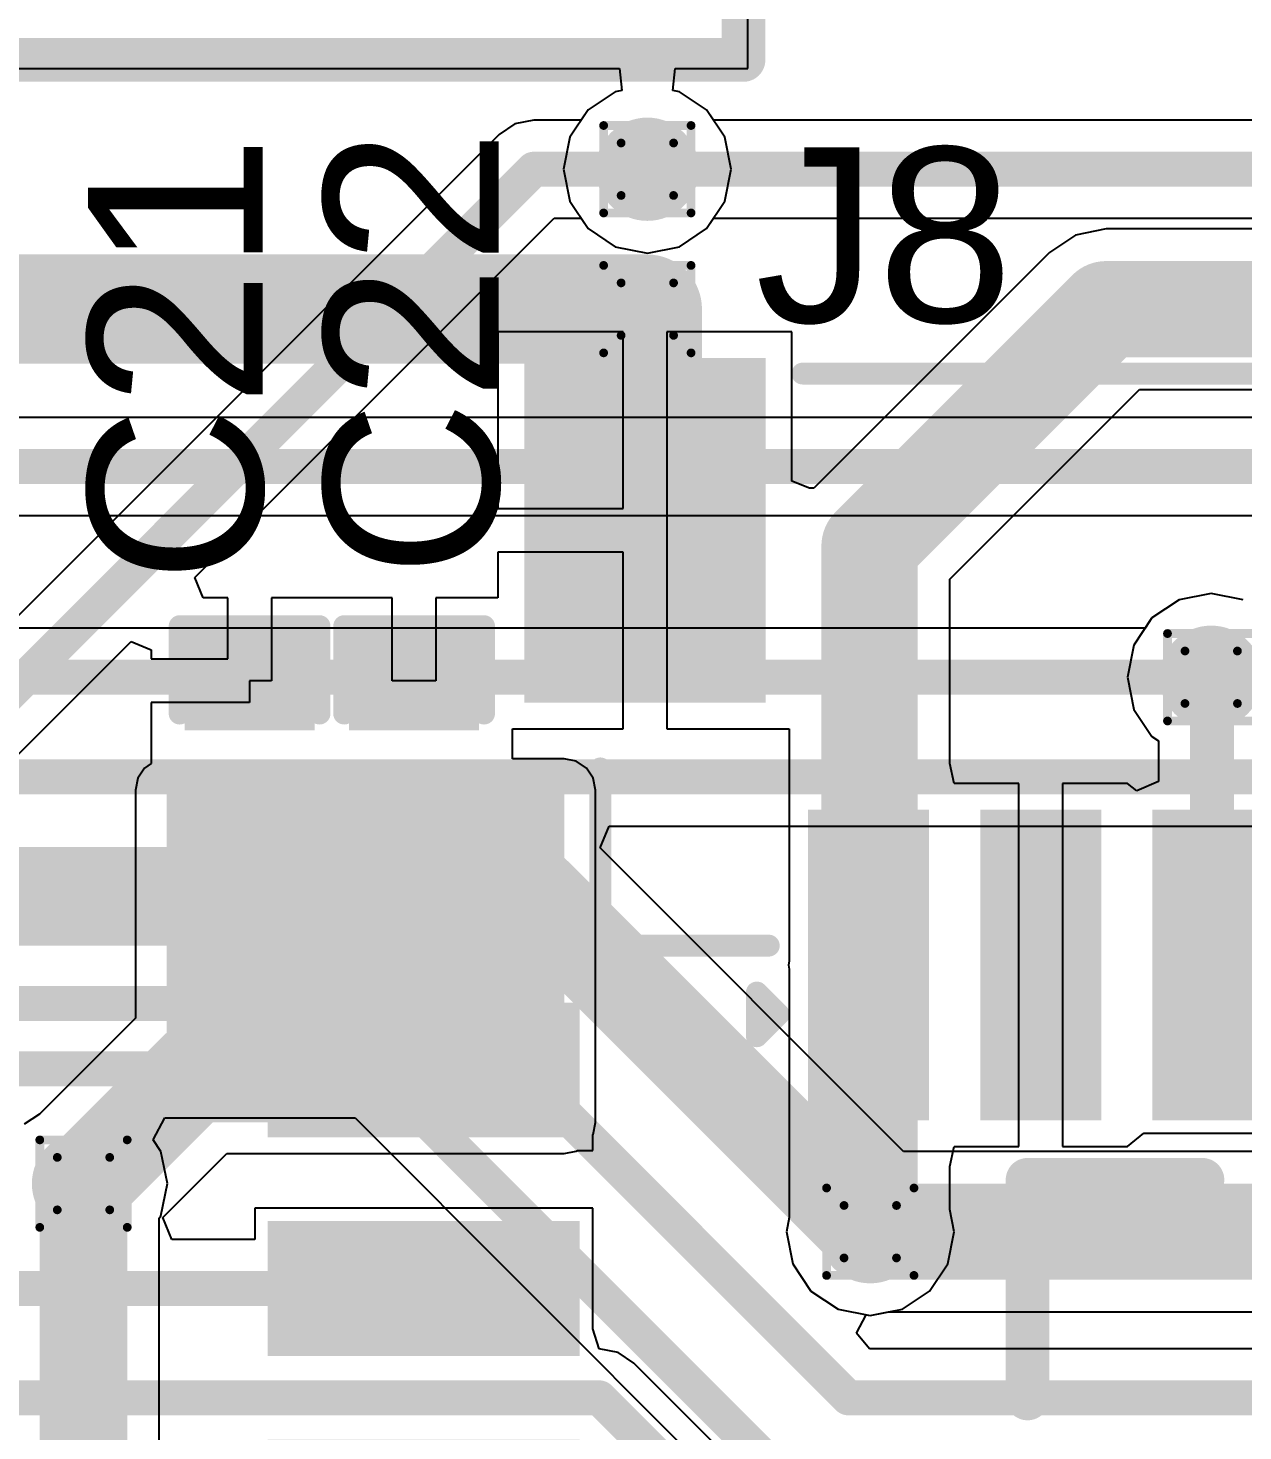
# Model space of a CAD drawing. Header units: inches. Extents: x -8 to 208, y -3 to 109.
# Drawn here: x 27.64 to 34.7, y 48.93 to 57.08 of the extents above; entities that cross this region are included whole.
import ezdxf

# ---------------------------------------------------------------- set-up
doc = ezdxf.new("R2010")
doc.units = ezdxf.units.IN
for name, color, linetype in [('BottomLayer', 5, 'Continuous'), ('DrillDrawing', 1, 'Continuous'), ('TopLayer', 1, 'Continuous'), ('TopOverlay', 2, 'Continuous'), ('TopPaste', 8, 'Continuous'), ('TopSolder', 216, 'Continuous'), ('ViaHoleLayer', 16, 'Continuous')]:
    doc.layers.add(name, color=color, linetype=linetype)
doc.styles.add('Arial', font='', dxfattribs={"height": 0.2})
doc.styles.get('Arial').set_extended_font_data('Arial')

# ---------------------------------------------------------------- blocks, each defined once
blk = doc.blocks.new('SOIC_8__208______21')
at = {"layer": 'TopLayer'}
for points in [[(-4.41, 2.195), (-2.8, 2.195), (-2.8, 1.615), (-4.41, 1.615)], [(2.8, 2.195), (4.41, 2.195), (4.41, 1.615), (2.8, 1.615)], [(-4.41, 0.925), (-2.8, 0.925), (-2.8, 0.345), (-4.41, 0.345)], [(2.8, 0.925), (4.41, 0.925), (4.41, 0.345), (2.8, 0.345)], [(-4.41, -0.345), (-2.8, -0.345), (-2.8, -0.925), (-4.41, -0.925)], [(2.8, -0.345), (4.41, -0.345), (4.41, -0.925), (2.8, -0.925)], [(-4.41, -1.615), (-2.8, -1.615), (-2.8, -2.195), (-4.41, -2.195)], [(2.8, -1.615), (4.41, -1.615), (4.41, -2.195), (2.8, -2.195)]]:
    blk.add_hatch(color=1, dxfattribs=at).paths.add_polyline_path(points)
at = {"layer": 'TopOverlay'}
blk.add_hatch(color=2, dxfattribs=at).paths.add_polyline_path([(-2.6924, 1.6246), (-2.3368, 1.6246), (-2.3368, 2.2088), (-2.6924, 2.2088)])
at = {"layer": 'TopPaste'}
for points in [[(-4.41, 2.195), (-2.8, 2.195), (-2.8, 1.615), (-4.41, 1.615)], [(2.8, 2.195), (4.41, 2.195), (4.41, 1.615), (2.8, 1.615)], [(-4.41, 0.925), (-2.8, 0.925), (-2.8, 0.345), (-4.41, 0.345)], [(2.8, 0.925), (4.41, 0.925), (4.41, 0.345), (2.8, 0.345)], [(-4.41, -0.345), (-2.8, -0.345), (-2.8, -0.925), (-4.41, -0.925)], [(2.8, -0.345), (4.41, -0.345), (4.41, -0.925), (2.8, -0.925)], [(-4.41, -1.615), (-2.8, -1.615), (-2.8, -2.195), (-4.41, -2.195)], [(2.8, -1.615), (4.41, -1.615), (4.41, -2.195), (2.8, -2.195)]]:
    blk.add_hatch(color=8, dxfattribs=at).paths.add_polyline_path(points)
at = {"layer": 'TopSolder'}
for points in [[(-4.5116, 2.2966), (-2.6984, 2.2966), (-2.6984, 1.5134), (-4.5116, 1.5134)], [(2.6984, 2.2966), (4.5116, 2.2966), (4.5116, 1.5134), (2.6984, 1.5134)], [(-4.5116, 1.0266), (-2.6984, 1.0266), (-2.6984, 0.2434), (-4.5116, 0.2434)], [(2.6984, 1.0266), (4.5116, 1.0266), (4.5116, 0.2434), (2.6984, 0.2434)], [(-4.5116, -0.2434), (-2.6984, -0.2434), (-2.6984, -1.0266), (-4.5116, -1.0266)], [(2.6984, -0.2434), (4.5116, -0.2434), (4.5116, -1.0266), (2.6984, -1.0266)], [(-4.5116, -1.5134), (-2.6984, -1.5134), (-2.6984, -2.2966), (-4.5116, -2.2966)], [(2.6984, -1.5134), (4.5116, -1.5134), (4.5116, -2.2966), (2.6984, -2.2966)]]:
    blk.add_hatch(color=216, dxfattribs=at).paths.add_polyline_path(points)
at = {"layer": 'TopOverlay'}
for points in [[(-2.69, 2.69, 0.127, 0.127, 0), (2.69, 2.69, 0.127, 0.127, 0)], [(-4.699, 2.0574, 0.127, 0.127, 0), (-4.572, 1.9304, 0.127, 0.127, 0)], [(-4.699, 1.8034, 0.127, 0.127, 0), (-4.699, 2.0574, 0.127, 0.127, 0)], [(-4.699, 1.8034, 0.127, 0.127, 0), (-4.572, 1.9304, 0.127, 0.127, 0)], [(-2.69, -2.69, 0.127, 0.127, 0), (2.69, -2.69, 0.127, 0.127, 0)]]:
    blk.add_lwpolyline(points, format="xyseb", dxfattribs=at)
for points in [[(-2.7217, 2.69, 0.0635, 0.0635, 1), (-2.6582, 2.69, 0.0635, 0.0635, 1)], [(2.6582, 2.69, 0.0635, 0.0635, 1), (2.7217, 2.69, 0.0635, 0.0635, 1)], [(-4.7307, 2.0574, 0.0635, 0.0635, 1), (-4.6672, 2.0574, 0.0635, 0.0635, 1)], [(-4.7307, 2.0574, 0.0635, 0.0635, 1), (-4.6672, 2.0574, 0.0635, 0.0635, 1)], [(-4.6037, 1.9304, 0.0635, 0.0635, 1), (-4.5402, 1.9304, 0.0635, 0.0635, 1)], [(-4.6037, 1.9304, 0.0635, 0.0635, 1), (-4.5402, 1.9304, 0.0635, 0.0635, 1)], [(-4.7307, 1.8034, 0.0635, 0.0635, 1), (-4.6672, 1.8034, 0.0635, 0.0635, 1)], [(-4.7307, 1.8034, 0.0635, 0.0635, 1), (-4.6672, 1.8034, 0.0635, 0.0635, 1)], [(-2.7217, -2.69, 0.0635, 0.0635, 1), (-2.6582, -2.69, 0.0635, 0.0635, 1)], [(2.6582, -2.69, 0.0635, 0.0635, 1), (2.7217, -2.69, 0.0635, 0.0635, 1)]]:
    blk.add_lwpolyline(points, format="xyseb", close=True, dxfattribs=at)
blk = doc.blocks.new('V________T______87')
at = {"layer": 'TopLayer'}
for points in [[(-4.4, 2.1625), (-3.2, 2.1625), (-3.2, 0.3625), (-4.4, 0.3625)], [(3.2, 2.1625), (4.4, 2.1625), (4.4, 0.3625), (3.2, 0.3625)], [(-2.75, -0.4625), (-2.25, -0.4625), (-2.25, -2.0625), (-2.75, -2.0625)], [(-1.75, -0.4625), (-1.25, -0.4625), (-1.25, -2.0625), (-1.75, -2.0625)], [(-0.75, -0.4625), (-0.25, -0.4625), (-0.25, -2.0625), (-0.75, -2.0625)], [(0.25, -0.4625), (0.75, -0.4625), (0.75, -2.0625), (0.25, -2.0625)], [(1.25, -0.4625), (1.75, -0.4625), (1.75, -2.0625), (1.25, -2.0625)], [(2.25, -0.4625), (2.75, -0.4625), (2.75, -2.0625), (2.25, -2.0625)]]:
    blk.add_hatch(color=1, dxfattribs=at).paths.add_polyline_path(points)
at = {"layer": 'TopPaste'}
for points in [[(-4.4, 2.1625), (-3.2, 2.1625), (-3.2, 0.3625), (-4.4, 0.3625)], [(3.2, 2.1625), (4.4, 2.1625), (4.4, 0.3625), (3.2, 0.3625)], [(-2.75, -0.4625), (-2.25, -0.4625), (-2.25, -2.0625), (-2.75, -2.0625)], [(-1.75, -0.4625), (-1.25, -0.4625), (-1.25, -2.0625), (-1.75, -2.0625)], [(-0.75, -0.4625), (-0.25, -0.4625), (-0.25, -2.0625), (-0.75, -2.0625)], [(0.25, -0.4625), (0.75, -0.4625), (0.75, -2.0625), (0.25, -2.0625)], [(1.25, -0.4625), (1.75, -0.4625), (1.75, -2.0625), (1.25, -2.0625)], [(2.25, -0.4625), (2.75, -0.4625), (2.75, -2.0625), (2.25, -2.0625)]]:
    blk.add_hatch(color=8, dxfattribs=at).paths.add_polyline_path(points)
at = {"layer": 'TopSolder'}
for points in [[(-4.5016, 2.2641), (-3.0984, 2.2641), (-3.0984, 0.2609), (-4.5016, 0.2609)], [(3.0984, 2.2641), (4.5016, 2.2641), (4.5016, 0.2609), (3.0984, 0.2609)], [(-2.8516, -0.3609), (-2.1484, -0.3609), (-2.1484, -2.1641), (-2.8516, -2.1641)], [(-1.8516, -0.3609), (-1.1484, -0.3609), (-1.1484, -2.1641), (-1.8516, -2.1641)], [(-0.8516, -0.3609), (-0.1484, -0.3609), (-0.1484, -2.1641), (-0.8516, -2.1641)], [(0.1484, -0.3609), (0.8516, -0.3609), (0.8516, -2.1641), (0.1484, -2.1641)], [(1.1484, -0.3609), (1.8516, -0.3609), (1.8516, -2.1641), (1.1484, -2.1641)], [(2.1484, -0.3609), (2.8516, -0.3609), (2.8516, -2.1641), (2.1484, -2.1641)]]:
    blk.add_hatch(color=216, dxfattribs=at).paths.add_polyline_path(points)
at = {"layer": 'TopOverlay'}
for points in [[(-2.8844, 2.1732, 0.127, 0.127, 0), (2.9322, 2.1732, 0.127, 0.127, 0)], [(-4.0592, -1.15, 0.127, 0.127, 0), (-4.0592, -0.1204, 0.127, 0.127, 0)], [(4.0592, -1.15, 0.127, 0.127, 0), (4.0592, -0.1204, 0.127, 0.127, 0)], [(-4.0592, -1.15, 0.127, 0.127, 0), (-3.0804, -1.15, 0.127, 0.127, 0)], [(3.0804, -1.15, 0.127, 0.127, 0), (4.0592, -1.15, 0.127, 0.127, 0)], [(-3.1496, -1.4224, 0.127, 0.127, 0), (-3.0226, -1.5494, 0.127, 0.127, 0)], [(-3.1496, -1.6764, 0.127, 0.127, 0), (-3.1496, -1.4224, 0.127, 0.127, 0)], [(-3.1496, -1.6764, 0.127, 0.127, 0), (-3.0226, -1.5494, 0.127, 0.127, 0)]]:
    blk.add_lwpolyline(points, format="xyseb", dxfattribs=at)
for points in [[(-2.9161, 2.1732, 0.0635, 0.0635, 1), (-2.8526, 2.1732, 0.0635, 0.0635, 1)], [(2.9005, 2.1732, 0.0635, 0.0635, 1), (2.964, 2.1732, 0.0635, 0.0635, 1)], [(-4.0909, -0.1204, 0.0635, 0.0635, 1), (-4.0274, -0.1204, 0.0635, 0.0635, 1)], [(4.0275, -0.1204, 0.0635, 0.0635, 1), (4.091, -0.1204, 0.0635, 0.0635, 1)], [(-4.0909, -1.15, 0.0635, 0.0635, 1), (-4.0274, -1.15, 0.0635, 0.0635, 1)], [(-4.0909, -1.15, 0.0635, 0.0635, 1), (-4.0274, -1.15, 0.0635, 0.0635, 1)], [(-3.1122, -1.15, 0.0635, 0.0635, 1), (-3.0487, -1.15, 0.0635, 0.0635, 1)], [(3.0487, -1.15, 0.0635, 0.0635, 1), (3.1122, -1.15, 0.0635, 0.0635, 1)], [(4.0275, -1.15, 0.0635, 0.0635, 1), (4.091, -1.15, 0.0635, 0.0635, 1)], [(4.0275, -1.15, 0.0635, 0.0635, 1), (4.091, -1.15, 0.0635, 0.0635, 1)], [(-3.1814, -1.4224, 0.0635, 0.0635, 1), (-3.1178, -1.4224, 0.0635, 0.0635, 1)], [(-3.1814, -1.4224, 0.0635, 0.0635, 1), (-3.1178, -1.4224, 0.0635, 0.0635, 1)], [(-3.0543, -1.5494, 0.0635, 0.0635, 1), (-2.9909, -1.5494, 0.0635, 0.0635, 1)], [(-3.0543, -1.5494, 0.0635, 0.0635, 1), (-2.9909, -1.5494, 0.0635, 0.0635, 1)], [(-3.1814, -1.6764, 0.0635, 0.0635, 1), (-3.1178, -1.6764, 0.0635, 0.0635, 1)], [(-3.1814, -1.6764, 0.0635, 0.0635, 1), (-3.1178, -1.6764, 0.0635, 0.0635, 1)]]:
    blk.add_lwpolyline(points, format="xyseb", close=True, dxfattribs=at)
blk = doc.blocks.new('C___0402_136')
at = {"layer": 'TopLayer'}
for points in [[(-0.6985, -0.3175), (-0.6985, 0.3175), (-0.2413, 0.3175), (-0.2413, -0.3175)], [(0.2413, -0.3175), (0.2413, 0.3175), (0.6985, 0.3175), (0.6985, -0.3175)]]:
    blk.add_hatch(color=1, dxfattribs=at).paths.add_polyline_path(points)
at = {"layer": 'TopPaste'}
for points in [[(-0.6985, -0.3175), (-0.6985, 0.3175), (-0.2413, 0.3175), (-0.2413, -0.3175)], [(0.2413, -0.3175), (0.2413, 0.3175), (0.6985, 0.3175), (0.6985, -0.3175)]]:
    blk.add_hatch(color=8, dxfattribs=at).paths.add_polyline_path(points)
at = {"layer": 'TopSolder'}
for points in [[(-0.7585, -0.3775), (-0.7585, 0.3775), (-0.1813, 0.3775), (-0.1813, -0.3775)], [(0.1813, -0.3775), (0.1813, 0.3775), (0.7585, 0.3775), (0.7585, -0.3775)]]:
    blk.add_hatch(color=216, dxfattribs=at).paths.add_polyline_path(points)
at = {"layer": 'TopOverlay'}
for points in [[(-0.7874, -0.4064, 0.127, 0.127, 0), (-0.7874, 0.4064, 0.127, 0.127, 0)], [(-0.2794, 0.4064, 0.127, 0.127, 0), (-0.7874, 0.4064, 0.127, 0.127, 0)], [(0.7874, 0.4064, 0.127, 0.127, 0), (0.2794, 0.4064, 0.127, 0.127, 0)], [(0.7874, -0.4064, 0.127, 0.127, 0), (0.7874, 0.4064, 0.127, 0.127, 0)], [(-0.2794, -0.4064, 0.127, 0.127, 0), (-0.7874, -0.4064, 0.127, 0.127, 0)], [(0.7874, -0.4064, 0.127, 0.127, 0), (0.2794, -0.4064, 0.127, 0.127, 0)]]:
    blk.add_lwpolyline(points, format="xyseb", dxfattribs=at)
for points in [[(-0.8191, 0.4064, 0.0635, 0.0635, 1), (-0.7556, 0.4064, 0.0635, 0.0635, 1)], [(-0.8191, 0.4064, 0.0635, 0.0635, 1), (-0.7556, 0.4064, 0.0635, 0.0635, 1)], [(-0.3111, 0.4064, 0.0635, 0.0635, 1), (-0.2477, 0.4064, 0.0635, 0.0635, 1)], [(0.2477, 0.4064, 0.0635, 0.0635, 1), (0.3111, 0.4064, 0.0635, 0.0635, 1)], [(0.7556, 0.4064, 0.0635, 0.0635, 1), (0.8191, 0.4064, 0.0635, 0.0635, 1)], [(0.7556, 0.4064, 0.0635, 0.0635, 1), (0.8191, 0.4064, 0.0635, 0.0635, 1)], [(-0.8191, -0.4064, 0.0635, 0.0635, 1), (-0.7556, -0.4064, 0.0635, 0.0635, 1)], [(-0.8191, -0.4064, 0.0635, 0.0635, 1), (-0.7556, -0.4064, 0.0635, 0.0635, 1)], [(-0.3111, -0.4064, 0.0635, 0.0635, 1), (-0.2477, -0.4064, 0.0635, 0.0635, 1)], [(0.2477, -0.4064, 0.0635, 0.0635, 1), (0.3111, -0.4064, 0.0635, 0.0635, 1)], [(0.7556, -0.4064, 0.0635, 0.0635, 1), (0.8191, -0.4064, 0.0635, 0.0635, 1)], [(0.7556, -0.4064, 0.0635, 0.0635, 1), (0.8191, -0.4064, 0.0635, 0.0635, 1)]]:
    blk.add_lwpolyline(points, format="xyseb", close=True, dxfattribs=at)
blk = doc.blocks.new('C___0402_137')
at = {"layer": 'TopLayer'}
for points in [[(-0.6985, -0.3175), (-0.6985, 0.3175), (-0.2413, 0.3175), (-0.2413, -0.3175)], [(0.2413, -0.3175), (0.2413, 0.3175), (0.6985, 0.3175), (0.6985, -0.3175)]]:
    blk.add_hatch(color=1, dxfattribs=at).paths.add_polyline_path(points)
at = {"layer": 'TopPaste'}
for points in [[(-0.6985, -0.3175), (-0.6985, 0.3175), (-0.2413, 0.3175), (-0.2413, -0.3175)], [(0.2413, -0.3175), (0.2413, 0.3175), (0.6985, 0.3175), (0.6985, -0.3175)]]:
    blk.add_hatch(color=8, dxfattribs=at).paths.add_polyline_path(points)
at = {"layer": 'TopSolder'}
for points in [[(-0.7585, -0.3775), (-0.7585, 0.3775), (-0.1813, 0.3775), (-0.1813, -0.3775)], [(0.1813, -0.3775), (0.1813, 0.3775), (0.7585, 0.3775), (0.7585, -0.3775)]]:
    blk.add_hatch(color=216, dxfattribs=at).paths.add_polyline_path(points)
at = {"layer": 'TopOverlay'}
for points in [[(-0.2794, 0.4064, 0.127, 0.127, 0), (-0.7874, 0.4064, 0.127, 0.127, 0)], [(-0.7874, -0.4064, 0.127, 0.127, 0), (-0.7874, 0.4064, 0.127, 0.127, 0)], [(0.7874, 0.4064, 0.127, 0.127, 0), (0.2794, 0.4064, 0.127, 0.127, 0)], [(0.7874, -0.4064, 0.127, 0.127, 0), (0.7874, 0.4064, 0.127, 0.127, 0)], [(-0.2794, -0.4064, 0.127, 0.127, 0), (-0.7874, -0.4064, 0.127, 0.127, 0)], [(0.7874, -0.4064, 0.127, 0.127, 0), (0.2794, -0.4064, 0.127, 0.127, 0)]]:
    blk.add_lwpolyline(points, format="xyseb", dxfattribs=at)
for points in [[(-0.8191, 0.4064, 0.0635, 0.0635, 1), (-0.7556, 0.4064, 0.0635, 0.0635, 1)], [(-0.8191, 0.4064, 0.0635, 0.0635, 1), (-0.7556, 0.4064, 0.0635, 0.0635, 1)], [(-0.3111, 0.4064, 0.0635, 0.0635, 1), (-0.2477, 0.4064, 0.0635, 0.0635, 1)], [(0.2477, 0.4064, 0.0635, 0.0635, 1), (0.3111, 0.4064, 0.0635, 0.0635, 1)], [(0.7556, 0.4064, 0.0635, 0.0635, 1), (0.8191, 0.4064, 0.0635, 0.0635, 1)], [(0.7556, 0.4064, 0.0635, 0.0635, 1), (0.8191, 0.4064, 0.0635, 0.0635, 1)], [(-0.8191, -0.4064, 0.0635, 0.0635, 1), (-0.7556, -0.4064, 0.0635, 0.0635, 1)], [(-0.8191, -0.4064, 0.0635, 0.0635, 1), (-0.7556, -0.4064, 0.0635, 0.0635, 1)], [(-0.3111, -0.4064, 0.0635, 0.0635, 1), (-0.2477, -0.4064, 0.0635, 0.0635, 1)], [(0.2477, -0.4064, 0.0635, 0.0635, 1), (0.3111, -0.4064, 0.0635, 0.0635, 1)], [(0.7556, -0.4064, 0.0635, 0.0635, 1), (0.8191, -0.4064, 0.0635, 0.0635, 1)], [(0.7556, -0.4064, 0.0635, 0.0635, 1), (0.8191, -0.4064, 0.0635, 0.0635, 1)]]:
    blk.add_lwpolyline(points, format="xyseb", close=True, dxfattribs=at)

msp = doc.modelspace()

# ---------------------------------------------------------------- hatches: boundary and pattern name
at = {"layer": 'BottomLayer'}
h = msp.add_hatch(color=5, dxfattribs=at)
edge = h.paths.add_edge_path()
edge.add_arc((31.242, 56.261), 0.3, 0, 360)
h = msp.add_hatch(color=5, dxfattribs=at)
edge = h.paths.add_edge_path()
edge.add_arc((31.242, 55.4482), 0.3, 0, 360)
h = msp.add_hatch(color=5, dxfattribs=at)
edge = h.paths.add_edge_path()
edge.add_arc((34.5186, 53.3098), 0.3, 0, 360)
h = msp.add_hatch(color=5, dxfattribs=at)
edge = h.paths.add_edge_path()
edge.add_arc((27.9654, 50.3682), 0.3, 0, 360)
h = msp.add_hatch(color=5, dxfattribs=at)
edge = h.paths.add_edge_path()
edge.add_arc((32.5374, 50.0888), 0.3, 0, 360)
at = {"layer": 'TopLayer'}
h = msp.add_hatch(color=1, dxfattribs=at)
edge = h.paths.add_edge_path()
edge.add_arc((31.242, 56.261), 0.3, 0, 360)
h = msp.add_hatch(color=1, dxfattribs=at)
edge = h.paths.add_edge_path()
edge.add_arc((31.242, 55.4482), 0.3, 0, 360)
h = msp.add_hatch(color=1, dxfattribs=at)
edge = h.paths.add_edge_path()
edge.add_arc((34.5186, 53.3098), 0.3, 0, 360)
msp.add_hatch(color=1, dxfattribs=at).paths.add_polyline_path([(28.448, 50.7238), (30.7594, 50.7238), (30.7594, 52.6542), (28.448, 52.6542)])
h = msp.add_hatch(color=1, dxfattribs=at)
edge = h.paths.add_edge_path()
edge.add_arc((27.9654, 50.3682), 0.3, 0, 360)
h = msp.add_hatch(color=1, dxfattribs=at)
edge = h.paths.add_edge_path()
edge.add_arc((32.5374, 50.0888), 0.3, 0, 360)
at = {"layer": 'ViaHoleLayer'}
h = msp.add_hatch(color=16, dxfattribs=at)
edge = h.paths.add_edge_path()
edge.add_arc((31.242, 56.261), 0.15, 0, 360)
h = msp.add_hatch(color=16, dxfattribs=at)
edge = h.paths.add_edge_path()
edge.add_arc((31.242, 55.4482), 0.15, 0, 360)
h = msp.add_hatch(color=16, dxfattribs=at)
edge = h.paths.add_edge_path()
edge.add_arc((34.5186, 53.3098), 0.15, 0, 360)
h = msp.add_hatch(color=16, dxfattribs=at)
edge = h.paths.add_edge_path()
edge.add_arc((27.9654, 50.3682), 0.15, 0, 360)
h = msp.add_hatch(color=16, dxfattribs=at)
edge = h.paths.add_edge_path()
edge.add_arc((32.5374, 50.0888), 0.15, 0, 360)

# ---------------------------------------------------------------- linework, layer by layer
at = {"layer": 'BottomLayer'}
for p, q in [((31.8262, 56.8456), (31.8262, 61.3156)), ((1.1434, 56.8456), (31.0808, 56.8456)), ((31.0808, 56.8456), (31.0933, 56.7186)), ((31.3907, 56.7186), (31.4032, 56.8456)), ((31.4032, 56.8456), (31.8262, 56.8456)), ((31.0556, 56.7111), (30.8975, 56.6055)), ((31.0933, 56.7186), (31.0556, 56.7111)), ((31.4284, 56.7111), (31.3907, 56.7186)), ((31.5865, 56.6055), (31.4284, 56.7111)), ((30.8975, 56.6055), (30.7919, 56.4474)), ((31.6263, 56.5459), (31.5865, 56.6055)), ((44.5073, 56.5459), (31.6263, 56.5459)), ((30.7919, 56.4474), (30.7548, 56.261)), ((30.7548, 56.261), (30.7919, 56.0746)), ((30.7919, 56.0746), (30.8975, 55.9165)), ((30.8975, 55.9165), (31.0556, 55.8109)), ((31.4284, 55.8109), (31.5865, 55.9165)), ((31.5865, 55.9165), (31.6263, 55.9761)), ((31.6263, 55.9761), (35.2361, 55.9761)), ((31.0556, 55.8109), (31.242, 55.7738)), ((31.242, 55.7738), (31.4284, 55.8109)), ((36.0934, 54.8187), (10.795, 54.8187)), ((10.913, 54.2489), (35.9754, 54.2489)), ((34.5186, 53.797), (34.3322, 53.7599)), ((34.705, 53.7599), (34.5186, 53.797)), ((34.3322, 53.7599), (34.1741, 53.6543)), ((34.1741, 53.6543), (34.1343, 53.5947)), ((34.1343, 53.5947), (13.7112, 53.5947)), ((30.9669, 52.3185), (31.0195, 52.4455)), ((31.0195, 52.4455), (35.1503, 52.4455)), ((32.7305, 50.555), (30.9669, 52.3185)), ((28.3701, 50.6225), (28.438, 50.7495)), ((28.438, 50.7495), (29.5434, 50.7495)), ((29.5434, 50.7495), (32.209, 48.084)), ((28.4155, 50.5546), (28.3701, 50.6225)), ((28.4526, 50.3682), (28.4155, 50.5546)), ((40.0558, 50.555), (32.7305, 50.555)), ((28.4155, 50.1818), (28.4526, 50.3682)), ((28.4057, 50.1671), (28.4155, 50.1818)), ((28.4057, 48.514), (28.4057, 50.1671)), ((32.4583, 49.5002), (32.5134, 49.6064)), ((32.5134, 49.6064), (32.5374, 49.6016)), ((32.5374, 49.6016), (32.643, 49.6226)), ((32.643, 49.6226), (39.8627, 49.6226)), ((32.532, 49.4085), (32.4583, 49.5002)), ((39.3151, 49.4085), (32.532, 49.4085))]:
    msp.add_line(p, q, dxfattribs=at)
for points in [[(31.2166, 56.2864, 0.2032, 0.2032, 0), (31.242, 56.261, 0.2032, 0.2032, 0)], [(31.242, 56.261, 0.2032, 0.2032, 0), (47.9552, 56.261, 0.2032, 0.2032, 0)], [(18.796, 55.4482, 0.635, 0.635, 0), (31.242, 55.4482, 0.635, 0.635, 0)], [(10.795, 54.5338, 0.2032, 0.2032, 0), (36.0934, 54.5338, 0.2032, 0.2032, 0)], [(13.7112, 53.3098, 0.2032, 0.2032, 0), (34.5186, 53.3098, 0.2032, 0.2032, 0)], [(14.2762, 52.7304, 0.2032, 0.2032, 0), (35.5346, 52.7304, 0.2032, 0.2032, 0)], [(19.9898, 52.0446, 0.5588, 0.5588, 0), (30.5816, 52.0446, 0.5588, 0.5588, 0)], [(30.5816, 52.0446, 0.5588, 0.5588, 0), (32.5374, 50.0888, 0.5588, 0.5588, 0)], [(22.0784, 51.4154, 0.2032, 0.2032, 0), (30.1186, 51.4154, 0.2032, 0.2032, 0)], [(30.1186, 51.4154, 0.2032, 0.2032, 0), (32.4104, 49.1236, 0.2032, 0.2032, 0)], [(27.1838, 51.0344, 0.2032, 0.2032, 0), (29.6614, 51.0344, 0.2032, 0.2032, 0)], [(29.6614, 51.0344, 0.2032, 0.2032, 0), (32.4104, 48.2854, 0.2032, 0.2032, 0)], [(27.9654, 48.514, 0.508, 0.508, 0), (27.9654, 50.3682, 0.508, 0.508, 0)], [(32.5374, 50.0888, 0.5588, 0.5588, 0), (40.0558, 50.0888, 0.5588, 0.5588, 0)], [(32.4104, 49.1236, 0.2032, 0.2032, 0), (39.3152, 49.1236, 0.2032, 0.2032, 0)]]:
    msp.add_lwpolyline(points, format="xyseb", dxfattribs=at)
for points in [[(31.1658, 56.2864, 0.1016, 0.1016, 1), (31.2674, 56.2864, 0.1016, 0.1016, 1)], [(31.1912, 56.261, 0.1016, 0.1016, 1), (31.2928, 56.261, 0.1016, 0.1016, 1)], [(31.1912, 56.261, 0.1016, 0.1016, 1), (31.2928, 56.261, 0.1016, 0.1016, 1)], [(31.0832, 55.4482, 0.3175, 0.3175, 1), (31.4007, 55.4482, 0.3175, 0.3175, 1)], [(34.4678, 53.3098, 0.1016, 0.1016, 1), (34.5694, 53.3098, 0.1016, 0.1016, 1)], [(30.4419, 52.0446, 0.2794, 0.2794, 1), (30.7213, 52.0446, 0.2794, 0.2794, 1)], [(30.4419, 52.0446, 0.2794, 0.2794, 1), (30.7213, 52.0446, 0.2794, 0.2794, 1)], [(30.0678, 51.4154, 0.1016, 0.1016, 1), (30.1694, 51.4154, 0.1016, 0.1016, 1)], [(30.0678, 51.4154, 0.1016, 0.1016, 1), (30.1694, 51.4154, 0.1016, 0.1016, 1)], [(29.6106, 51.0344, 0.1016, 0.1016, 1), (29.7122, 51.0344, 0.1016, 0.1016, 1)], [(29.6106, 51.0344, 0.1016, 0.1016, 1), (29.7122, 51.0344, 0.1016, 0.1016, 1)], [(27.8384, 50.3682, 0.254, 0.254, 1), (28.0924, 50.3682, 0.254, 0.254, 1)], [(32.3977, 50.0888, 0.2794, 0.2794, 1), (32.6771, 50.0888, 0.2794, 0.2794, 1)], [(32.3977, 50.0888, 0.2794, 0.2794, 1), (32.6771, 50.0888, 0.2794, 0.2794, 1)], [(32.3596, 49.1236, 0.1016, 0.1016, 1), (32.4612, 49.1236, 0.1016, 0.1016, 1)], [(32.3596, 49.1236, 0.1016, 0.1016, 1), (32.4612, 49.1236, 0.1016, 0.1016, 1)]]:
    msp.add_lwpolyline(points, format="xyseb", close=True, dxfattribs=at)
at = {"layer": 'DrillDrawing'}
for points in [[(30.988, 56.515, 0.0508, 0.0508, 0), (31.496, 56.515, 0.0508, 0.0508, 0)], [(30.988, 56.007, 0.0508, 0.0508, 0), (30.988, 56.515, 0.0508, 0.0508, 0)], [(31.496, 56.007, 0.0508, 0.0508, 0), (31.496, 56.515, 0.0508, 0.0508, 0)], [(31.0896, 56.4134, 0.0508, 0.0508, 0), (31.3944, 56.4134, 0.0508, 0.0508, 0)], [(31.0896, 56.1086, 0.0508, 0.0508, 0), (31.0896, 56.4134, 0.0508, 0.0508, 0)], [(31.3944, 56.1086, 0.0508, 0.0508, 0), (31.3944, 56.4134, 0.0508, 0.0508, 0)], [(31.0896, 56.1086, 0.0508, 0.0508, 0), (31.3944, 56.1086, 0.0508, 0.0508, 0)], [(30.988, 56.007, 0.0508, 0.0508, 0), (31.496, 56.007, 0.0508, 0.0508, 0)], [(30.988, 55.7022, 0.0508, 0.0508, 0), (31.496, 55.7022, 0.0508, 0.0508, 0)], [(30.988, 55.1942, 0.0508, 0.0508, 0), (30.988, 55.7022, 0.0508, 0.0508, 0)], [(31.496, 55.1942, 0.0508, 0.0508, 0), (31.496, 55.7022, 0.0508, 0.0508, 0)], [(31.0896, 55.6006, 0.0508, 0.0508, 0), (31.3944, 55.6006, 0.0508, 0.0508, 0)], [(31.0896, 55.2958, 0.0508, 0.0508, 0), (31.0896, 55.6006, 0.0508, 0.0508, 0)], [(31.3944, 55.2958, 0.0508, 0.0508, 0), (31.3944, 55.6006, 0.0508, 0.0508, 0)], [(31.0896, 55.2958, 0.0508, 0.0508, 0), (31.3944, 55.2958, 0.0508, 0.0508, 0)], [(30.988, 55.1942, 0.0508, 0.0508, 0), (31.496, 55.1942, 0.0508, 0.0508, 0)], [(34.2646, 53.5638, 0.0508, 0.0508, 0), (34.7726, 53.5638, 0.0508, 0.0508, 0)], [(34.2646, 53.0558, 0.0508, 0.0508, 0), (34.2646, 53.5638, 0.0508, 0.0508, 0)], [(34.3662, 53.4622, 0.0508, 0.0508, 0), (34.671, 53.4622, 0.0508, 0.0508, 0)], [(34.3662, 53.1574, 0.0508, 0.0508, 0), (34.3662, 53.4622, 0.0508, 0.0508, 0)], [(34.671, 53.1574, 0.0508, 0.0508, 0), (34.671, 53.4622, 0.0508, 0.0508, 0)], [(34.3662, 53.1574, 0.0508, 0.0508, 0), (34.671, 53.1574, 0.0508, 0.0508, 0)], [(34.2646, 53.0558, 0.0508, 0.0508, 0), (34.7726, 53.0558, 0.0508, 0.0508, 0)], [(27.7114, 50.6222, 0.0508, 0.0508, 0), (28.2194, 50.6222, 0.0508, 0.0508, 0)], [(27.7114, 50.1142, 0.0508, 0.0508, 0), (27.7114, 50.6222, 0.0508, 0.0508, 0)], [(28.2194, 50.1142, 0.0508, 0.0508, 0), (28.2194, 50.6222, 0.0508, 0.0508, 0)], [(27.813, 50.5206, 0.0508, 0.0508, 0), (28.1178, 50.5206, 0.0508, 0.0508, 0)], [(27.813, 50.2158, 0.0508, 0.0508, 0), (27.813, 50.5206, 0.0508, 0.0508, 0)], [(28.1178, 50.2158, 0.0508, 0.0508, 0), (28.1178, 50.5206, 0.0508, 0.0508, 0)], [(32.2834, 50.3428, 0.0508, 0.0508, 0), (32.7914, 50.3428, 0.0508, 0.0508, 0)], [(32.2834, 49.8348, 0.0508, 0.0508, 0), (32.2834, 50.3428, 0.0508, 0.0508, 0)], [(32.7914, 49.8348, 0.0508, 0.0508, 0), (32.7914, 50.3428, 0.0508, 0.0508, 0)], [(27.813, 50.2158, 0.0508, 0.0508, 0), (28.1178, 50.2158, 0.0508, 0.0508, 0)], [(32.385, 50.2412, 0.0508, 0.0508, 0), (32.6898, 50.2412, 0.0508, 0.0508, 0)], [(32.385, 49.9364, 0.0508, 0.0508, 0), (32.385, 50.2412, 0.0508, 0.0508, 0)], [(32.6898, 49.9364, 0.0508, 0.0508, 0), (32.6898, 50.2412, 0.0508, 0.0508, 0)], [(27.7114, 50.1142, 0.0508, 0.0508, 0), (28.2194, 50.1142, 0.0508, 0.0508, 0)], [(32.385, 49.9364, 0.0508, 0.0508, 0), (32.6898, 49.9364, 0.0508, 0.0508, 0)], [(32.2834, 49.8348, 0.0508, 0.0508, 0), (32.7914, 49.8348, 0.0508, 0.0508, 0)]]:
    msp.add_lwpolyline(points, format="xyseb", dxfattribs=at)
for points in [[(30.9753, 56.515, 0.0254, 0.0254, 1), (31.0007, 56.515, 0.0254, 0.0254, 1)], [(30.9753, 56.515, 0.0254, 0.0254, 1), (31.0007, 56.515, 0.0254, 0.0254, 1)], [(31.4833, 56.515, 0.0254, 0.0254, 1), (31.5087, 56.515, 0.0254, 0.0254, 1)], [(31.4833, 56.515, 0.0254, 0.0254, 1), (31.5087, 56.515, 0.0254, 0.0254, 1)], [(31.0769, 56.4134, 0.0254, 0.0254, 1), (31.1023, 56.4134, 0.0254, 0.0254, 1)], [(31.0769, 56.4134, 0.0254, 0.0254, 1), (31.1023, 56.4134, 0.0254, 0.0254, 1)], [(31.3817, 56.4134, 0.0254, 0.0254, 1), (31.4071, 56.4134, 0.0254, 0.0254, 1)], [(31.3817, 56.4134, 0.0254, 0.0254, 1), (31.4071, 56.4134, 0.0254, 0.0254, 1)], [(31.0769, 56.1086, 0.0254, 0.0254, 1), (31.1023, 56.1086, 0.0254, 0.0254, 1)], [(31.0769, 56.1086, 0.0254, 0.0254, 1), (31.1023, 56.1086, 0.0254, 0.0254, 1)], [(31.3817, 56.1086, 0.0254, 0.0254, 1), (31.4071, 56.1086, 0.0254, 0.0254, 1)], [(31.3817, 56.1086, 0.0254, 0.0254, 1), (31.4071, 56.1086, 0.0254, 0.0254, 1)], [(30.9753, 56.007, 0.0254, 0.0254, 1), (31.0007, 56.007, 0.0254, 0.0254, 1)], [(30.9753, 56.007, 0.0254, 0.0254, 1), (31.0007, 56.007, 0.0254, 0.0254, 1)], [(31.4833, 56.007, 0.0254, 0.0254, 1), (31.5087, 56.007, 0.0254, 0.0254, 1)], [(31.4833, 56.007, 0.0254, 0.0254, 1), (31.5087, 56.007, 0.0254, 0.0254, 1)], [(30.9753, 55.7022, 0.0254, 0.0254, 1), (31.0007, 55.7022, 0.0254, 0.0254, 1)], [(30.9753, 55.7022, 0.0254, 0.0254, 1), (31.0007, 55.7022, 0.0254, 0.0254, 1)], [(31.4833, 55.7022, 0.0254, 0.0254, 1), (31.5087, 55.7022, 0.0254, 0.0254, 1)], [(31.4833, 55.7022, 0.0254, 0.0254, 1), (31.5087, 55.7022, 0.0254, 0.0254, 1)], [(31.0769, 55.6006, 0.0254, 0.0254, 1), (31.1023, 55.6006, 0.0254, 0.0254, 1)], [(31.0769, 55.6006, 0.0254, 0.0254, 1), (31.1023, 55.6006, 0.0254, 0.0254, 1)], [(31.3817, 55.6006, 0.0254, 0.0254, 1), (31.4071, 55.6006, 0.0254, 0.0254, 1)], [(31.3817, 55.6006, 0.0254, 0.0254, 1), (31.4071, 55.6006, 0.0254, 0.0254, 1)], [(31.0769, 55.2958, 0.0254, 0.0254, 1), (31.1023, 55.2958, 0.0254, 0.0254, 1)], [(31.0769, 55.2958, 0.0254, 0.0254, 1), (31.1023, 55.2958, 0.0254, 0.0254, 1)], [(31.3817, 55.2958, 0.0254, 0.0254, 1), (31.4071, 55.2958, 0.0254, 0.0254, 1)], [(31.3817, 55.2958, 0.0254, 0.0254, 1), (31.4071, 55.2958, 0.0254, 0.0254, 1)], [(30.9753, 55.1942, 0.0254, 0.0254, 1), (31.0007, 55.1942, 0.0254, 0.0254, 1)], [(30.9753, 55.1942, 0.0254, 0.0254, 1), (31.0007, 55.1942, 0.0254, 0.0254, 1)], [(31.4833, 55.1942, 0.0254, 0.0254, 1), (31.5087, 55.1942, 0.0254, 0.0254, 1)], [(31.4833, 55.1942, 0.0254, 0.0254, 1), (31.5087, 55.1942, 0.0254, 0.0254, 1)], [(34.2519, 53.5638, 0.0254, 0.0254, 1), (34.2773, 53.5638, 0.0254, 0.0254, 1)], [(34.2519, 53.5638, 0.0254, 0.0254, 1), (34.2773, 53.5638, 0.0254, 0.0254, 1)], [(34.3535, 53.4622, 0.0254, 0.0254, 1), (34.3789, 53.4622, 0.0254, 0.0254, 1)], [(34.3535, 53.4622, 0.0254, 0.0254, 1), (34.3789, 53.4622, 0.0254, 0.0254, 1)], [(34.6583, 53.4622, 0.0254, 0.0254, 1), (34.6837, 53.4622, 0.0254, 0.0254, 1)], [(34.6583, 53.4622, 0.0254, 0.0254, 1), (34.6837, 53.4622, 0.0254, 0.0254, 1)], [(34.3535, 53.1574, 0.0254, 0.0254, 1), (34.3789, 53.1574, 0.0254, 0.0254, 1)], [(34.3535, 53.1574, 0.0254, 0.0254, 1), (34.3789, 53.1574, 0.0254, 0.0254, 1)], [(34.6583, 53.1574, 0.0254, 0.0254, 1), (34.6837, 53.1574, 0.0254, 0.0254, 1)], [(34.6583, 53.1574, 0.0254, 0.0254, 1), (34.6837, 53.1574, 0.0254, 0.0254, 1)], [(34.2519, 53.0558, 0.0254, 0.0254, 1), (34.2773, 53.0558, 0.0254, 0.0254, 1)], [(34.2519, 53.0558, 0.0254, 0.0254, 1), (34.2773, 53.0558, 0.0254, 0.0254, 1)], [(27.6987, 50.6222, 0.0254, 0.0254, 1), (27.7241, 50.6222, 0.0254, 0.0254, 1)], [(27.6987, 50.6222, 0.0254, 0.0254, 1), (27.7241, 50.6222, 0.0254, 0.0254, 1)], [(28.2067, 50.6222, 0.0254, 0.0254, 1), (28.2321, 50.6222, 0.0254, 0.0254, 1)], [(28.2067, 50.6222, 0.0254, 0.0254, 1), (28.2321, 50.6222, 0.0254, 0.0254, 1)], [(27.8003, 50.5206, 0.0254, 0.0254, 1), (27.8257, 50.5206, 0.0254, 0.0254, 1)], [(27.8003, 50.5206, 0.0254, 0.0254, 1), (27.8257, 50.5206, 0.0254, 0.0254, 1)], [(28.1051, 50.5206, 0.0254, 0.0254, 1), (28.1305, 50.5206, 0.0254, 0.0254, 1)], [(28.1051, 50.5206, 0.0254, 0.0254, 1), (28.1305, 50.5206, 0.0254, 0.0254, 1)], [(32.2707, 50.3428, 0.0254, 0.0254, 1), (32.2961, 50.3428, 0.0254, 0.0254, 1)], [(32.2707, 50.3428, 0.0254, 0.0254, 1), (32.2961, 50.3428, 0.0254, 0.0254, 1)], [(32.7787, 50.3428, 0.0254, 0.0254, 1), (32.8041, 50.3428, 0.0254, 0.0254, 1)], [(32.7787, 50.3428, 0.0254, 0.0254, 1), (32.8041, 50.3428, 0.0254, 0.0254, 1)], [(27.8003, 50.2158, 0.0254, 0.0254, 1), (27.8257, 50.2158, 0.0254, 0.0254, 1)], [(27.8003, 50.2158, 0.0254, 0.0254, 1), (27.8257, 50.2158, 0.0254, 0.0254, 1)], [(28.1051, 50.2158, 0.0254, 0.0254, 1), (28.1305, 50.2158, 0.0254, 0.0254, 1)], [(28.1051, 50.2158, 0.0254, 0.0254, 1), (28.1305, 50.2158, 0.0254, 0.0254, 1)], [(32.3723, 50.2412, 0.0254, 0.0254, 1), (32.3977, 50.2412, 0.0254, 0.0254, 1)], [(32.3723, 50.2412, 0.0254, 0.0254, 1), (32.3977, 50.2412, 0.0254, 0.0254, 1)], [(32.6771, 50.2412, 0.0254, 0.0254, 1), (32.7025, 50.2412, 0.0254, 0.0254, 1)], [(32.6771, 50.2412, 0.0254, 0.0254, 1), (32.7025, 50.2412, 0.0254, 0.0254, 1)], [(27.6987, 50.1142, 0.0254, 0.0254, 1), (27.7241, 50.1142, 0.0254, 0.0254, 1)], [(27.6987, 50.1142, 0.0254, 0.0254, 1), (27.7241, 50.1142, 0.0254, 0.0254, 1)], [(28.2067, 50.1142, 0.0254, 0.0254, 1), (28.2321, 50.1142, 0.0254, 0.0254, 1)], [(28.2067, 50.1142, 0.0254, 0.0254, 1), (28.2321, 50.1142, 0.0254, 0.0254, 1)], [(32.3723, 49.9364, 0.0254, 0.0254, 1), (32.3977, 49.9364, 0.0254, 0.0254, 1)], [(32.3723, 49.9364, 0.0254, 0.0254, 1), (32.3977, 49.9364, 0.0254, 0.0254, 1)], [(32.6771, 49.9364, 0.0254, 0.0254, 1), (32.7025, 49.9364, 0.0254, 0.0254, 1)], [(32.6771, 49.9364, 0.0254, 0.0254, 1), (32.7025, 49.9364, 0.0254, 0.0254, 1)], [(32.2707, 49.8348, 0.0254, 0.0254, 1), (32.2961, 49.8348, 0.0254, 0.0254, 1)], [(32.2707, 49.8348, 0.0254, 0.0254, 1), (32.2961, 49.8348, 0.0254, 0.0254, 1)], [(32.7787, 49.8348, 0.0254, 0.0254, 1), (32.8041, 49.8348, 0.0254, 0.0254, 1)], [(32.7787, 49.8348, 0.0254, 0.0254, 1), (32.8041, 49.8348, 0.0254, 0.0254, 1)]]:
    msp.add_lwpolyline(points, format="xyseb", close=True, dxfattribs=at)
at = {"layer": 'TopLayer'}
for p, q in [((31.8262, 56.8456), (31.8262, 61.3156)), ((5.2606, 56.8456), (31.0808, 56.8456)), ((31.0808, 56.8456), (31.0933, 56.7186)), ((31.3907, 56.7186), (31.4032, 56.8456)), ((31.4032, 56.8456), (31.8262, 56.8456)), ((31.0556, 56.7111), (30.8975, 56.6055)), ((31.0933, 56.7186), (31.0556, 56.7111)), ((31.4284, 56.7111), (31.3907, 56.7186)), ((31.5865, 56.6055), (31.4284, 56.7111)), ((30.8975, 56.6055), (30.8577, 56.5459)), ((31.6921, 56.4474), (31.5865, 56.6055)), ((30.4726, 56.5242), (30.3802, 56.4624)), ((30.5816, 56.5459), (30.4726, 56.5242)), ((30.8577, 56.5459), (30.5816, 56.5459)), ((30.5816, 56.5459), (30.5816, 56.5459)), ((30.3802, 56.4624), (26.806, 52.8883)), ((30.3802, 56.4624), (30.3802, 56.4624)), ((31.7292, 56.261), (31.6921, 56.4474)), ((31.6921, 56.0746), (31.7292, 56.261)), ((31.5865, 55.9165), (31.6921, 56.0746)), ((28.6126, 53.8891), (30.6996, 55.9761)), ((30.6996, 55.9761), (30.8577, 55.9761)), ((30.8577, 55.9761), (30.8975, 55.9165)), ((30.8975, 55.9165), (31.0556, 55.8109)), ((31.4284, 55.8109), (31.5865, 55.9165)), ((33.909, 55.9144), (33.7306, 55.8789)), ((35.429, 55.9144), (33.909, 55.9144)), ((33.7306, 55.8789), (33.5794, 55.7778)), ((31.0556, 55.8109), (31.242, 55.7738)), ((31.242, 55.7738), (31.4284, 55.8109)), ((33.5794, 55.7778), (32.209, 54.4074)), ((31.101, 55.3172), (30.374, 55.3172)), ((30.374, 55.3172), (30.374, 54.2902)), ((31.101, 54.2902), (31.101, 55.3172)), ((32.082, 55.3172), (31.355, 55.3172)), ((31.355, 55.3172), (31.355, 54.1632)), ((32.082, 54.4489), (32.082, 55.3172)), ((32.9989, 53.8788), (34.1021, 54.982)), ((34.1021, 54.982), (35.429, 54.982)), ((32.1837, 54.4091), (32.082, 54.4489)), ((32.209, 54.4074), (32.1837, 54.4091)), ((30.374, 54.2902), (31.101, 54.2902)), ((31.355, 54.1632), (31.355, 53.0092)), ((31.101, 54.0362), (30.374, 54.0362)), ((30.374, 54.0362), (30.374, 53.7718)), ((31.101, 53.0092), (31.101, 54.0362)), ((28.6612, 53.7718), (28.6126, 53.8891)), ((32.9989, 52.8088), (32.9989, 53.8788)), ((34.5186, 53.797), (34.3322, 53.7599)), ((34.705, 53.7599), (34.5186, 53.797)), ((28.8036, 53.7718), (28.6612, 53.7718)), ((28.8036, 53.4162), (28.8036, 53.7718)), ((29.7596, 53.7718), (29.0576, 53.7718)), ((29.0576, 53.7718), (29.0576, 53.2892)), ((29.7596, 53.2892), (29.7596, 53.7718)), ((30.374, 53.7718), (30.0136, 53.7718)), ((30.0136, 53.7718), (30.0136, 53.2892)), ((34.3322, 53.7599), (34.1741, 53.6543)), ((34.1741, 53.6543), (34.0685, 53.4962)), ((27.1254, 52.402), (28.2418, 53.5183)), ((28.2418, 53.5183), (28.3591, 53.4697)), ((28.3591, 53.4697), (28.3591, 53.4162)), ((34.0685, 53.4962), (34.0314, 53.3098)), ((28.3591, 53.4162), (28.8036, 53.4162)), ((34.0314, 53.3098), (34.0685, 53.1234)), ((29.0576, 53.2892), (28.9306, 53.2892)), ((28.9306, 53.2892), (28.9306, 53.1622)), ((30.0136, 53.2892), (29.7596, 53.2892)), ((28.9306, 53.1622), (28.3591, 53.1622)), ((28.3591, 53.1622), (28.3591, 52.8086)), ((34.0685, 53.1234), (34.1741, 52.9653)), ((30.4581, 52.8355), (30.4581, 53.0092)), ((30.4581, 53.0092), (31.101, 53.0092)), ((31.355, 53.0092), (32.0665, 53.0092)), ((32.0665, 53.0092), (32.0665, 51.6618)), ((34.1741, 52.9653), (34.2125, 52.9397)), ((34.2125, 52.9397), (34.2125, 52.7046)), ((30.7594, 52.8355), (30.4581, 52.8355)), ((30.8288, 52.8217), (30.7594, 52.8355)), ((30.8876, 52.7824), (30.8288, 52.8217)), ((28.3198, 52.7824), (28.2805, 52.7236)), ((28.3591, 52.8086), (28.3198, 52.7824)), ((30.9269, 52.7236), (30.8876, 52.7824)), ((33.024, 52.6922), (32.9989, 52.8088)), ((28.2805, 52.7236), (28.2667, 52.6542)), ((28.2667, 52.6542), (28.2667, 51.3288)), ((30.9407, 52.6542), (30.9269, 52.7236)), ((30.9407, 50.7238), (30.9407, 52.6542)), ((33.401, 52.6922), (33.024, 52.6922)), ((33.401, 51.6382), (33.401, 52.6922)), ((34.0048, 52.6922), (33.655, 52.6922)), ((33.655, 52.6922), (33.655, 51.6382)), ((34.032, 52.6922), (34.0048, 52.6922)), ((34.0855, 52.6495), (34.032, 52.6922)), ((34.2125, 52.7046), (34.0855, 52.6495)), ((32.0665, 51.6618), (32.0618, 51.6382)), ((32.0618, 51.6382), (32.0665, 51.6146)), ((32.0665, 51.6146), (32.0665, 50.1708)), ((33.401, 50.5842), (33.401, 51.6382)), ((33.655, 51.6382), (33.655, 50.5842)), ((28.2667, 51.3288), (27.7105, 50.7725)), ((27.7105, 50.7725), (27.6209, 50.7127)), ((30.9269, 50.6544), (30.9407, 50.7238)), ((30.9258, 50.6528), (30.9269, 50.6544)), ((30.9258, 50.5608), (30.9258, 50.6528)), ((34.032, 50.5842), (34.1274, 50.6604)), ((34.1274, 50.6604), (34.159, 50.6604)), ((34.159, 50.6604), (34.9558, 50.6604)), ((28.4269, 50.1705), (28.799, 50.5425)), ((28.799, 50.5425), (30.7594, 50.5425)), ((30.7594, 50.5425), (30.8288, 50.5563)), ((30.8288, 50.5563), (30.8355, 50.5608)), ((30.8355, 50.5608), (30.9258, 50.5608)), ((32.9989, 50.4676), (33.024, 50.5842)), ((33.024, 50.5842), (33.1259, 50.5842)), ((33.1259, 50.5842), (33.401, 50.5842)), ((33.655, 50.5842), (34.032, 50.5842)), ((32.9989, 50.218), (32.9989, 50.4676)), ((30.9258, 50.2264), (28.9602, 50.2264)), ((28.9602, 50.2264), (28.9602, 50.0435)), ((30.9258, 49.525), (30.9258, 50.2264)), ((33.0246, 50.0888), (32.9989, 50.218)), ((28.4795, 50.0435), (28.4269, 50.1705)), ((32.0665, 50.1708), (32.0502, 50.0888)), ((28.9602, 50.0435), (28.4795, 50.0435)), ((32.0502, 50.0888), (32.0873, 49.9024)), ((32.9875, 49.9024), (33.0246, 50.0888)), ((32.0873, 49.9024), (32.1929, 49.7443)), ((32.8819, 49.7443), (32.9875, 49.9024)), ((32.1929, 49.7443), (32.351, 49.6387)), ((32.7238, 49.6387), (32.8819, 49.7443)), ((32.351, 49.6387), (32.5374, 49.6016)), ((32.5374, 49.6016), (32.7238, 49.6387)), ((30.9626, 49.4085), (30.9258, 49.525)), ((31.0716, 49.3868), (30.9626, 49.4085)), ((31.164, 49.325), (31.0716, 49.3868)), ((31.926, 48.563), (31.164, 49.325))]:
    msp.add_line(p, q, dxfattribs=at)
for points in [[(26.924, 52.6034, 0.2032, 0.2032, 0), (30.5816, 56.261, 0.2032, 0.2032, 0)], [(30.5816, 56.261, 0.2032, 0.2032, 0), (31.242, 56.261, 0.2032, 0.2032, 0)], [(31.242, 54.1772, 0.635, 0.635, 0), (31.242, 55.4482, 0.635, 0.635, 0)], [(32.5327, 54.0719, 0.5588, 0.5588, 0), (33.909, 55.4482, 0.5588, 0.5588, 0)], [(33.909, 55.4482, 0.5588, 0.5588, 0), (35.5346, 55.4482, 0.5588, 0.5588, 0)], [(31.228, 54.1632, 0.635, 0.635, 0), (31.242, 54.1772, 0.635, 0.635, 0)], [(32.5327, 51.6429, 0.5588, 0.5588, 0), (32.5327, 54.0719, 0.5588, 0.5588, 0)], [(34.5233, 51.6429, 0.254, 0.254, 0), (34.5233, 53.3051, 0.254, 0.254, 0)], [(34.5186, 53.3098, 0.2032, 0.2032, 0), (34.5233, 53.3051, 0.2032, 0.2032, 0)], [(32.528, 51.6382, 0.5588, 0.5588, 0), (32.5327, 51.6429, 0.5588, 0.5588, 0)], [(32.528, 51.6382, 0.5588, 0.5588, 0), (32.5327, 51.6335, 0.5588, 0.5588, 0)], [(32.5327, 50.0935, 0.5588, 0.5588, 0), (32.5327, 51.6335, 0.5588, 0.5588, 0)], [(34.5233, 51.6429, 0.2032, 0.2032, 0), (34.528, 51.6382, 0.2032, 0.2032, 0)], [(27.9654, 50.3682, 0.5588, 0.5588, 0), (28.6258, 51.0286, 0.5588, 0.5588, 0)], [(28.6258, 51.0286, 0.5588, 0.5588, 0), (29.943, 51.0286, 0.5588, 0.5588, 0)], [(32.5327, 50.0935, 0.5588, 0.5588, 0), (32.5374, 50.0888, 0.5588, 0.5588, 0)], [(27.1272, 49.7586, 0.2032, 0.2032, 0), (29.943, 49.7586, 0.2032, 0.2032, 0)], [(26.8986, 49.1236, 0.2032, 0.2032, 0), (30.9626, 49.1236, 0.2032, 0.2032, 0)], [(30.9626, 49.1236, 0.2032, 0.2032, 0), (31.7246, 48.3616, 0.2032, 0.2032, 0)]]:
    msp.add_lwpolyline(points, format="xyseb", dxfattribs=at)
for points in [[(30.5308, 56.261, 0.1016, 0.1016, 1), (30.6324, 56.261, 0.1016, 0.1016, 1)], [(30.5308, 56.261, 0.1016, 0.1016, 1), (30.6324, 56.261, 0.1016, 0.1016, 1)], [(31.1912, 56.261, 0.1016, 0.1016, 1), (31.2928, 56.261, 0.1016, 0.1016, 1)], [(31.0832, 55.4482, 0.3175, 0.3175, 1), (31.4007, 55.4482, 0.3175, 0.3175, 1)], [(33.7693, 55.4482, 0.2794, 0.2794, 1), (34.0487, 55.4482, 0.2794, 0.2794, 1)], [(33.7693, 55.4482, 0.2794, 0.2794, 1), (34.0487, 55.4482, 0.2794, 0.2794, 1)], [(31.0692, 54.1632, 0.3175, 0.3175, 1), (31.3867, 54.1632, 0.3175, 0.3175, 1)], [(31.0832, 54.1772, 0.3175, 0.3175, 1), (31.4007, 54.1772, 0.3175, 0.3175, 1)], [(31.0832, 54.1772, 0.3175, 0.3175, 1), (31.4007, 54.1772, 0.3175, 0.3175, 1)], [(32.393, 54.0719, 0.2794, 0.2794, 1), (32.6724, 54.0719, 0.2794, 0.2794, 1)], [(32.393, 54.0719, 0.2794, 0.2794, 1), (32.6724, 54.0719, 0.2794, 0.2794, 1)], [(34.4598, 53.3051, 0.127, 0.127, 1), (34.5868, 53.3051, 0.127, 0.127, 1)], [(34.4678, 53.3098, 0.1016, 0.1016, 1), (34.5694, 53.3098, 0.1016, 0.1016, 1)], [(34.4725, 53.3051, 0.1016, 0.1016, 1), (34.5741, 53.3051, 0.1016, 0.1016, 1)], [(32.3883, 51.6382, 0.2794, 0.2794, 1), (32.6677, 51.6382, 0.2794, 0.2794, 1)], [(32.3883, 51.6382, 0.2794, 0.2794, 1), (32.6677, 51.6382, 0.2794, 0.2794, 1)], [(32.393, 51.6429, 0.2794, 0.2794, 1), (32.6724, 51.6429, 0.2794, 0.2794, 1)], [(32.393, 51.6429, 0.2794, 0.2794, 1), (32.6724, 51.6429, 0.2794, 0.2794, 1)], [(32.393, 51.6335, 0.2794, 0.2794, 1), (32.6724, 51.6335, 0.2794, 0.2794, 1)], [(32.393, 51.6335, 0.2794, 0.2794, 1), (32.6724, 51.6335, 0.2794, 0.2794, 1)], [(34.4598, 51.6429, 0.127, 0.127, 1), (34.5868, 51.6429, 0.127, 0.127, 1)], [(34.4725, 51.6429, 0.1016, 0.1016, 1), (34.5741, 51.6429, 0.1016, 0.1016, 1)], [(34.4772, 51.6382, 0.1016, 0.1016, 1), (34.5788, 51.6382, 0.1016, 0.1016, 1)], [(28.4861, 51.0286, 0.2794, 0.2794, 1), (28.7655, 51.0286, 0.2794, 0.2794, 1)], [(28.4861, 51.0286, 0.2794, 0.2794, 1), (28.7655, 51.0286, 0.2794, 0.2794, 1)], [(29.8033, 51.0286, 0.2794, 0.2794, 1), (30.0827, 51.0286, 0.2794, 0.2794, 1)], [(27.8257, 50.3682, 0.2794, 0.2794, 1), (28.1051, 50.3682, 0.2794, 0.2794, 1)], [(32.393, 50.0935, 0.2794, 0.2794, 1), (32.6724, 50.0935, 0.2794, 0.2794, 1)], [(32.393, 50.0935, 0.2794, 0.2794, 1), (32.6724, 50.0935, 0.2794, 0.2794, 1)], [(32.3977, 50.0888, 0.2794, 0.2794, 1), (32.6771, 50.0888, 0.2794, 0.2794, 1)], [(29.8922, 49.7586, 0.1016, 0.1016, 1), (29.9938, 49.7586, 0.1016, 0.1016, 1)], [(30.9118, 49.1236, 0.1016, 0.1016, 1), (31.0134, 49.1236, 0.1016, 0.1016, 1)], [(30.9118, 49.1236, 0.1016, 0.1016, 1), (31.0134, 49.1236, 0.1016, 0.1016, 1)]]:
    msp.add_lwpolyline(points, format="xyseb", close=True, dxfattribs=at)
at = {"layer": 'TopOverlay'}
for points in [[(31.8008, 56.896, 0.254, 0.254, 0), (31.8008, 62.3378, 0.254, 0.254, 0)], [(0.1016, 56.896, 0.254, 0.254, 0), (31.8008, 56.896, 0.254, 0.254, 0)], [(33.4516, 50.3902, 0.254, 0.254, 0), (34.4676, 50.3902, 0.254, 0.254, 0)], [(33.4516, 49.1202, 0.254, 0.254, 0), (33.4516, 50.3902, 0.254, 0.254, 0)]]:
    msp.add_lwpolyline(points, format="xyseb", dxfattribs=at)
for points in [[(31.7373, 56.896, 0.127, 0.127, 1), (31.8643, 56.896, 0.127, 0.127, 1)], [(31.7373, 56.896, 0.127, 0.127, 1), (31.8643, 56.896, 0.127, 0.127, 1)], [(33.3881, 50.3902, 0.127, 0.127, 1), (33.5151, 50.3902, 0.127, 0.127, 1)], [(33.3881, 50.3902, 0.127, 0.127, 1), (33.5151, 50.3902, 0.127, 0.127, 1)], [(34.4041, 50.3902, 0.127, 0.127, 1), (34.5311, 50.3902, 0.127, 0.127, 1)], [(33.3881, 49.1202, 0.127, 0.127, 1), (33.5151, 49.1202, 0.127, 0.127, 1)]]:
    msp.add_lwpolyline(points, format="xyseb", close=True, dxfattribs=at)

# ---------------------------------------------------------------- block references
for name, p in [('V________T______87', (35.028, 52.9007)), ('SOIC_8__208______21', (26.338, 49.1236))]:
    msp.add_blockref(name, p)
at = {"rotation": 270}
for name, p in [('C___0402_137', (28.9306, 52.8193)), ('C___0402_136', (29.8866, 52.8193))]:
    msp.add_blockref(name, p, dxfattribs=at)

# ---------------------------------------------------------------- texts
at = {"layer": 'TopOverlay', "style": 'Arial'}
for s, p in [('C22', (30.3782, 53.8908)), ('C21', (29.0066, 53.8569))]:
    msp.add_text(s, height=1.016, rotation=90, dxfattribs=at).set_placement(p)
msp.add_text('J8', height=1.016, dxfattribs=at).set_placement((31.8688, 55.3722))

doc.saveas('drawing.dxf')
